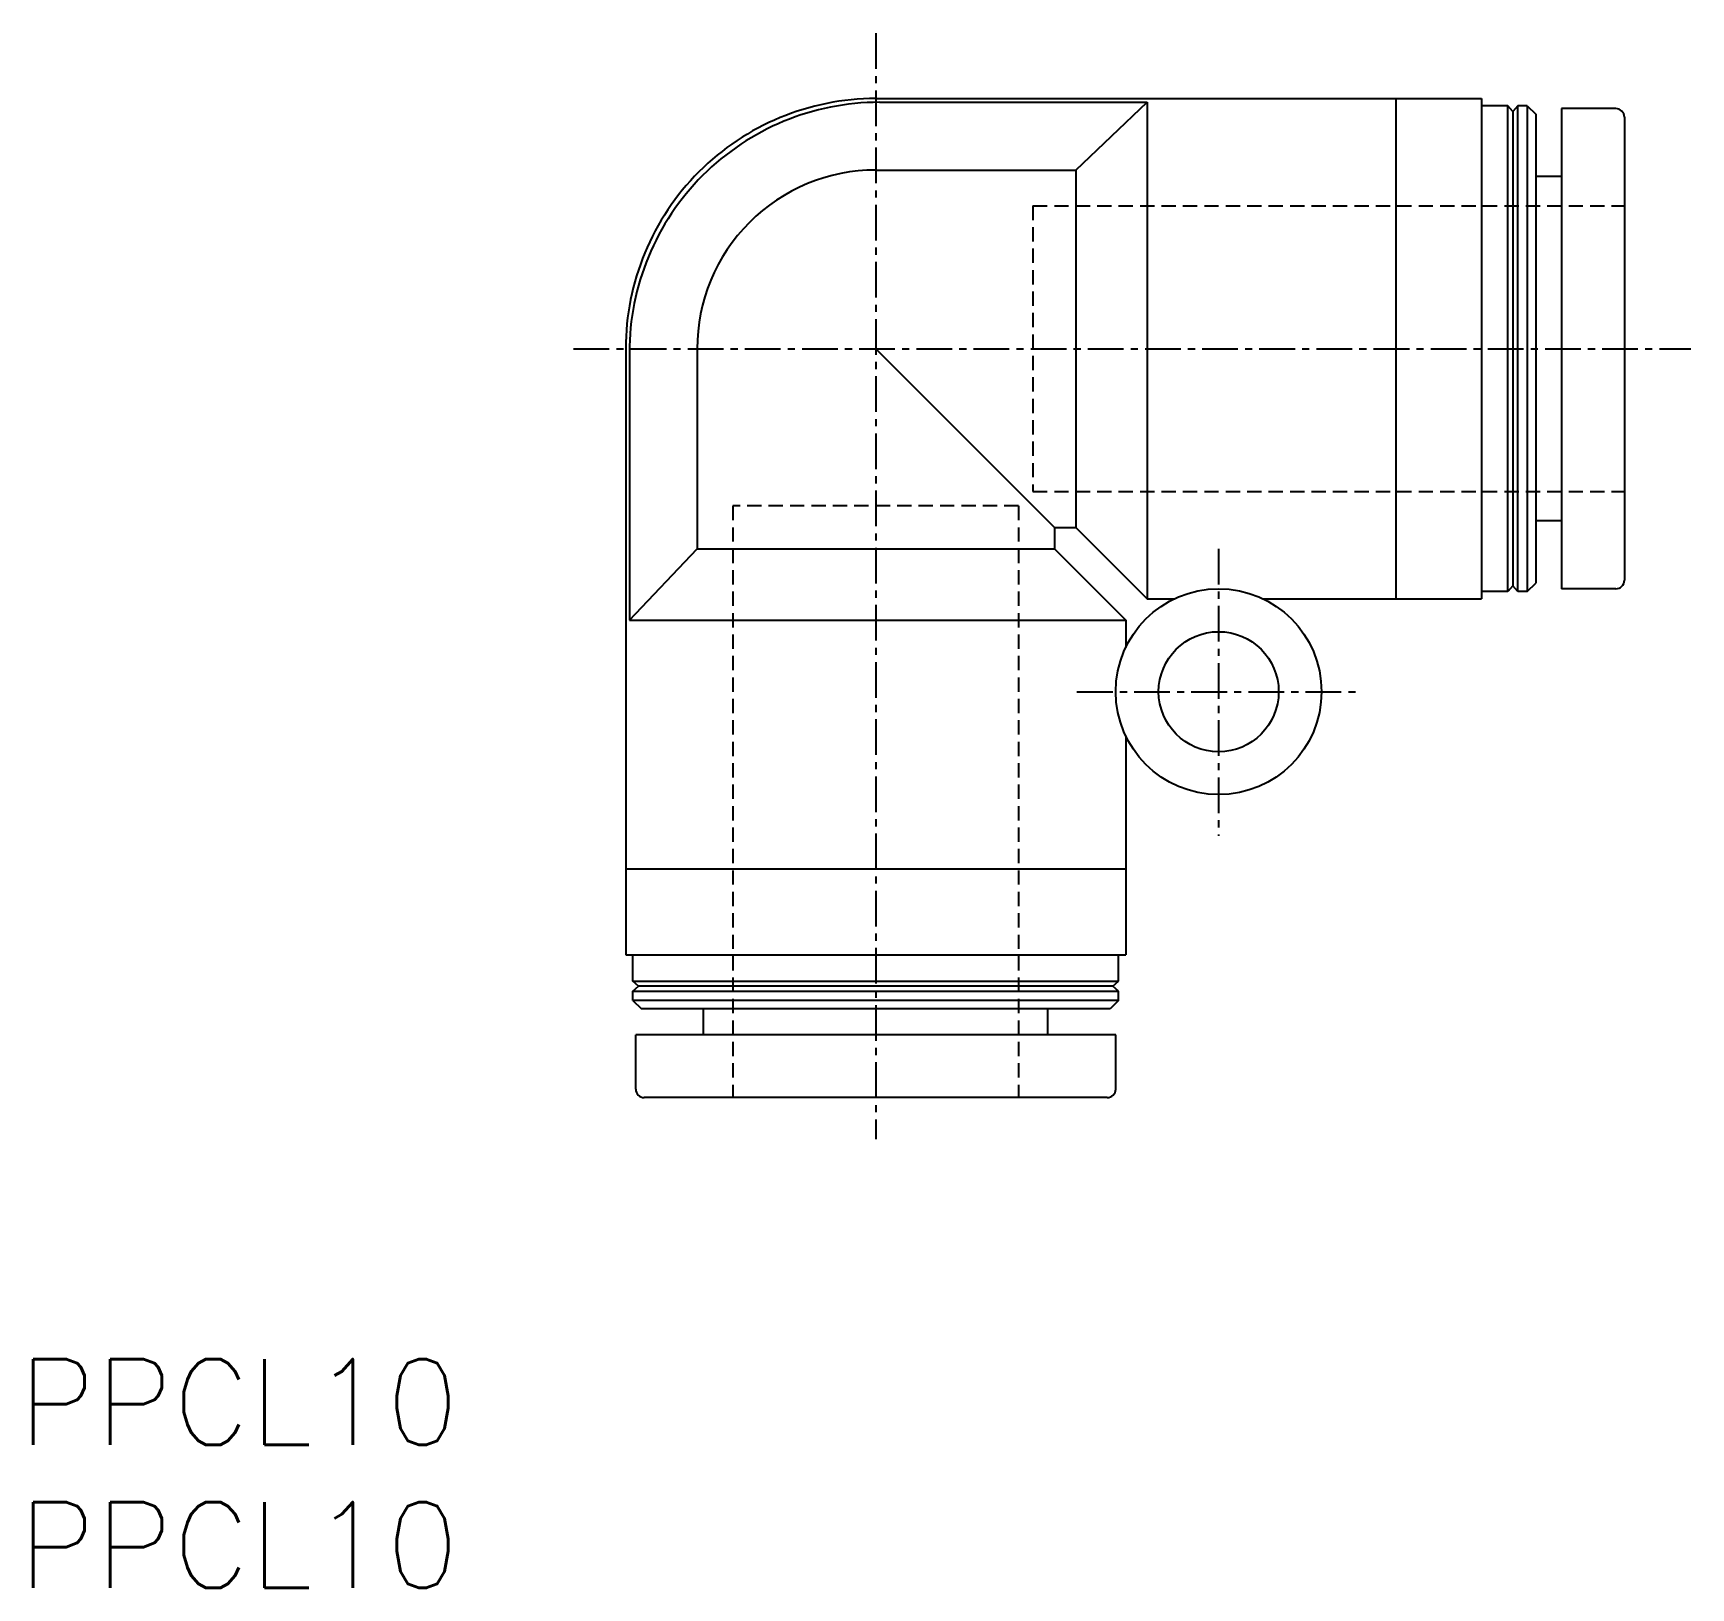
# Model space of a CAD drawing. Extents: x 0.5 to 58.5, y 0 to 54.4.
import ezdxf

# ---------------------------------------------------------------- set-up
doc = ezdxf.new("R2010")
doc.units = 0
doc.linetypes.add('CENTER', pattern=[2, 1.25, -0.25, 0.25, -0.25])
doc.linetypes.add('DASHED', pattern=[0.75, 0.5, -0.25])
doc.layers.get('0').update_dxf_attribs({"linetype": 'CONTINUOUS'})
doc.layers.add('CENTER', color=1, linetype='CENTER')
doc.styles.get("Standard").update_dxf_attribs({"font": 'txt.shx'})

# ---------------------------------------------------------------- blocks, each defined once
blk = doc.blocks.new('*U7')
at = {"color": 7, "linetype": 'CONTINUOUS'}
blk.add_text('PPCL10', height=3, dxfattribs=at).set_placement((0, 0))
blk = doc.blocks.new('*U8')
at = {"color": 7, "linetype": 'CONTINUOUS'}
blk.add_text('PPCL10', height=3, dxfattribs=at).set_placement((0, 5))

msp = doc.modelspace()

# ---------------------------------------------------------------- linework, layer by layer
at = {"color": 7, "linetype": 'CONTINUOUS'}
for p, q in [((30, 52.1), (51.2, 52.1)), ((30.13, 51.97), (39.5, 51.97)), ((37, 49.6), (39.5, 51.97)), ((39.5, 51.97), (39.5, 34.6)), ((48.2, 52.1), (48.2, 34.6)), ((51.2, 52.1), (51.2, 34.6)), ((52.125, 51.85), (51.2, 51.85)), ((52.3, 51.65), (52.125, 51.85)), ((52.125, 34.85), (52.125, 51.85)), ((52.475, 51.85), (52.3, 51.65)), ((52.3, 51.65), (52.3, 35.05)), ((52.475, 34.85), (52.475, 51.85)), ((52.8, 51.85), (52.475, 51.85)), ((52.8, 51.85), (52.8, 34.85)), ((52.8, 51.85), (53.1, 51.55)), ((55.9, 51.75), (54, 51.75)), ((54, 51.75), (54, 34.95)), ((53.1, 51.55), (53.1, 35.15)), ((56.2, 51.45), (56.2, 35.25)), ((30, 49.6), (37, 49.6)), ((37, 49.6), (37, 37.1)), ((54, 49.375), (53.1, 49.375)), ((21.25, 43.35), (21.25, 22.15)), ((21.38, 43.22), (21.38, 33.85)), ((23.75, 43.35), (23.75, 36.35)), ((36.25, 37.1), (30, 43.35)), ((54, 37.325), (53.1, 37.325)), ((36.25, 37.1), (37, 37.1)), ((36.25, 37.1), (36.25, 36.35)), ((37, 37.1), (39.5, 34.6)), ((21.38, 33.85), (23.75, 36.35)), ((23.75, 36.35), (36.25, 36.35)), ((36.25, 36.35), (38.75, 33.85)), ((52.125, 34.85), (51.2, 34.85)), ((52.3, 35.05), (52.125, 34.85)), ((52.475, 34.85), (52.3, 35.05)), ((52.8, 34.85), (52.475, 34.85)), ((52.8, 34.85), (53.1, 35.15)), ((55.9, 34.95), (54, 34.95)), ((39.5, 34.6), (40.452, 34.6)), ((43.548, 34.6), (51.2, 34.6)), ((21.38, 33.85), (38.75, 33.85)), ((38.75, 33.85), (38.75, 32.898)), ((38.75, 29.801), (38.75, 22.15)), ((21.25, 25.15), (38.75, 25.15)), ((21.25, 22.15), (38.75, 22.15)), ((21.5, 21.225), (21.5, 22.15)), ((38.5, 21.225), (38.5, 22.15)), ((21.5, 21.225), (38.5, 21.225)), ((21.7, 21.05), (21.5, 21.225)), ((21.5, 20.875), (21.7, 21.05)), ((38.3, 21.05), (21.7, 21.05)), ((38.3, 21.05), (38.5, 21.225)), ((38.5, 20.875), (38.3, 21.05)), ((21.5, 20.55), (21.5, 20.875)), ((21.5, 20.875), (38.5, 20.875)), ((21.5, 20.55), (21.8, 20.25)), ((38.5, 20.55), (21.5, 20.55)), ((38.5, 20.55), (38.2, 20.25)), ((38.5, 20.55), (38.5, 20.875)), ((38.2, 20.25), (21.8, 20.25)), ((23.975, 19.35), (23.975, 20.25)), ((36.025, 19.35), (36.025, 20.25)), ((38.4, 19.35), (21.6, 19.35)), ((21.6, 17.45), (21.6, 19.35)), ((38.4, 17.45), (38.4, 19.35)), ((38.1, 17.15), (21.9, 17.15))]:
    msp.add_line(p, q, dxfattribs=at)
at = {"color": 3, "linetype": 'DASHED'}
for p, q in [((35.5, 48.35), (56.2, 48.35)), ((35.5, 48.35), (35.5, 38.35)), ((35.5, 38.35), (56.2, 38.35)), ((25, 37.85), (25, 17.15)), ((35, 37.85), (25, 37.85)), ((35, 37.85), (35, 17.15))]:
    msp.add_line(p, q, dxfattribs=at)
at = {"color": 7, "linetype": 'CONTINUOUS'}
for radius in [3.6, 2.1]:
    msp.add_circle((42, 31.35), radius, dxfattribs=at)
for centre, radius, start, end in [((30, 43.35), 8.75, 90, 180.00001), ((30.13, 43.22), 8.75, 90, 180.00001), ((55.9, 51.45), 0.3, 0, 90), ((30, 43.35), 6.25, 90, 180.00001), ((55.9, 35.25), 0.3, 270, 0), ((21.9, 17.45), 0.3, 180, 270), ((38.1, 17.45), 0.3, 270, 0)]:
    msp.add_arc(centre, radius, start, end, dxfattribs=at)
at = {"layer": 'CENTER', "color": 1, "linetype": 'CENTER'}
for p, q in [((30, 54.388), (30, 15.694)), ((19.423, 43.35), (58.524, 43.35)), ((42, 36.352), (42, 26.31)), ((37.043, 31.35), (47.04, 31.35))]:
    msp.add_line(p, q, dxfattribs=at)

# ---------------------------------------------------------------- block references
at = {"color": 7, "linetype": 'CONTINUOUS'}
for name in ['*U8', '*U7']:
    msp.add_blockref(name, (0, 0), dxfattribs=at)

doc.saveas('drawing.dxf')
